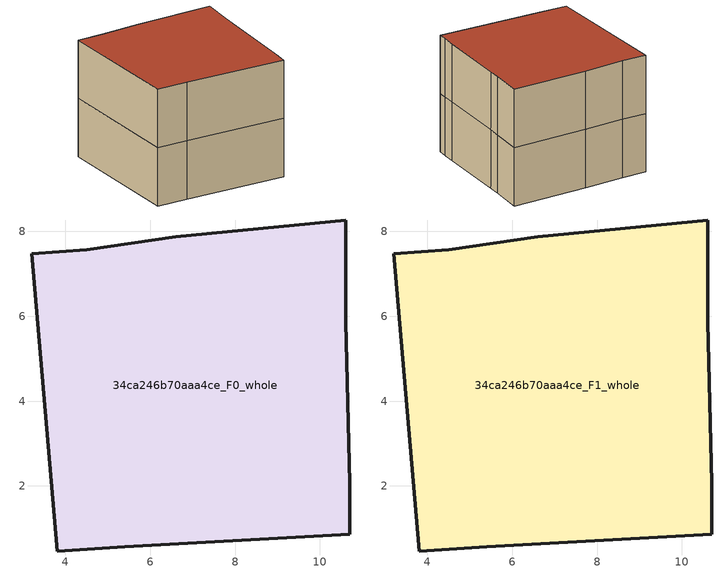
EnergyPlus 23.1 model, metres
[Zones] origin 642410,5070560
34ca246b70aaa4ce_F0_whole
 floor ground (EU_floor_Construction): 10.61,8.27 10.61,6.57 10.61,5.87 10.71,2.06 10.71,1.36 10.71,0.86 5.4,0.56 3.8,0.47 3.2,7.47 4.51,7.57 6.61,7.87 z0
 wall outside (EU_wall_Construction): 3.2,7.47 3.8,0.47 5.4,0.56 10.71,0.86 10.71,1.36 10.71,2.06 10.61,5.87 10.61,6.57 10.61,8.27 6.61,7.87 4.51,7.57 3.2,7.47 z0:3
34ca246b70aaa4ce_F1_whole
 floor to 34ca246b70aaa4ce_F0_whole (EU_floor_Construction): 10.61,8.27 10.61,6.57 10.61,5.87 10.71,2.06 10.71,1.36 10.71,0.86 5.4,0.56 3.8,0.47 3.2,7.47 4.51,7.57 6.61,7.87 z3
 wall outside (EU_wall_Construction): 3.2,7.47 3.8,0.47 5.4,0.56 10.71,0.86 10.71,1.36 10.71,2.06 10.61,5.87 10.61,6.57 10.61,8.27 6.61,7.87 4.51,7.57 3.2,7.47 z3:6
 roof outside (EU_roof_Construction): 10.71,0.86 10.71,1.36 10.71,2.06 10.61,5.87 10.61,6.57 10.61,8.27 6.61,7.87 4.51,7.57 3.2,7.47 3.8,0.47 5.4,0.56 z6
[Building]
EU S2 Campaign: North Axis=0; Terrain=City; Solar Distribution=FullExterior
[Site:Location]
Lyon-Bron: Latitude=45.75; Longitude=5; Time Zone=1; Elevation=198
[SizingPeriod:WeatherFileDays]
AnnualSizingPeriod: Begin Month=1; Begin Day of Month=1; End Month=12; End Day of Month=31; Day of Week for Start Day=Monday; Use Weather File Daylight Saving Period=No; Use Weather File Rain and Snow Indicators=No
[MATERIAL]
EU_InternalMass_Material: Roughness=MediumRough; Thickness=0.1; Conductivity=1; Density=1800; Specific Heat=900; Thermal Absorptance=0.9; Solar Absorptance=0.7; Visible Absorptance=0.7
[MATERIAL:NOMASS] Roughness=MediumRough; Thermal Absorptance=0.9; Solar Absorptance=0.7; Visible Absorptance=0.7
Name | Thermal Resistance
EU_wall_NoMass | 0.503714
EU_roof_NoMass | 0.959371
EU_floor_NoMass | 0.347222
[CONSTRUCTION]
EU_wall_Construction: EU_wall_NoMass
EU_roof_Construction: EU_roof_NoMass
EU_floor_Construction: EU_floor_NoMass
EU_InternalMass_Construction: EU_InternalMass_Material
[ZONE] Type=1; Multiplier=1; Ceiling Height=autocalculate; Floor Area=autocalculate; Part of Total Floor Area=Yes
Name | Volume
34ca246b70aaa4ce_F0_whole | 155.123
34ca246b70aaa4ce_F1_whole | 155.126
[INTERNALMASS] Construction=EU_InternalMass_Construction; Surface Area=51.7084
Name | Zone or ZoneList
34ca246b70aaa4ce_F0_whole_EU_InternalMass | 34ca246b70aaa4ce_F0_whole
34ca246b70aaa4ce_F1_whole_EU_InternalMass | 34ca246b70aaa4ce_F1_whole
[OTHEREQUIPMENT] Fuel Type=Electricity; Design Level Calculation Method=Watts/Area; Power per Zone Floor Area=1; Fraction Latent=0; Fraction Radiant=0; Fraction Lost=0; Carbon Dioxide Generation Rate=0; EndUse Subcategory=EU_Step8_InternalGains
Name | Zone or ZoneList or Space or SpaceList | Schedule
EU_Step8_InternalGain_34ca246b70aaa4ce_F0_whole_f000 | 34ca246b70aaa4ce_F0_whole | EU_Step8_GainSchedule_34ca246b70aaa4ce_F0_whole_f000
EU_Step8_InternalGain_34ca246b70aaa4ce_F1_whole_f000 | 34ca246b70aaa4ce_F1_whole | EU_Step8_GainSchedule_34ca246b70aaa4ce_F1_whole_f000
[ZONEVENTILATION:DESIGNFLOWRATE] Schedule=EU_AlwaysOn; Design Flow Rate Calculation Method=AirChanges/Hour; Air Changes per Hour=0.64; Ventilation Type=Natural; Fan Pressure Rise=0; Fan Total Efficiency=1; Constant Term Coefficient=1; Temperature Term Coefficient=0; Velocity Term Coefficient=0; Velocity Squared Term Coefficient=0; Minimum Indoor Temperature=-100; Maximum Indoor Temperature=100; Delta Temperature=-100; Minimum Outdoor Temperature=-100; Maximum Outdoor Temperature=100; Maximum Wind Speed=40
Name | Zone or ZoneList or Space or SpaceList
EU_ConstantAir_34ca246b70aaa4ce_F0_whole | 34ca246b70aaa4ce_F0_whole
EU_ConstantAir_34ca246b70aaa4ce_F1_whole | 34ca246b70aaa4ce_F1_whole
[HVACTEMPLATE:THERMOSTAT] Constant Heating Setpoint=20; Constant Cooling Setpoint=50
EU_HeatOnly_34ca246b70aaa4ce_F0_whole; EU_HeatOnly_34ca246b70aaa4ce_F1_whole
[HVACTEMPLATE:ZONE:IDEALLOADSAIRSYSTEM] System Availability Schedule=EU_AlwaysOn; Maximum Heating Supply Air Temperature=50; Minimum Cooling Supply Air Temperature=13; Maximum Heating Supply Air Humidity Ratio=0.0156; Minimum Cooling Supply Air Humidity Ratio=0.0077; Heating Limit=NoLimit; Cooling Limit=NoLimit; Heating Availability Schedule=EU_AlwaysOn; Cooling Availability Schedule=EU_CoolingOff; Dehumidification Control Type=ConstantSensibleHeatRatio; Cooling Sensible Heat Ratio=0.7; Dehumidification Setpoint=60; Humidification Control Type=None; Humidification Setpoint=30; Outdoor Air Method=None; Outdoor Air Flow Rate per Person=0.00944; Outdoor Air Flow Rate per Zone Floor Area=0; Outdoor Air Flow Rate per Zone=0; Demand Controlled Ventilation Type=None; Outdoor Air Economizer Type=NoEconomizer; Heat Recovery Type=None; Sensible Heat Recovery Effectiveness=0.7; Latent Heat Recovery Effectiveness=0.65
Name | Template Thermostat
34ca246b70aaa4ce_F0_whole | EU_HeatOnly_34ca246b70aaa4ce_F0_whole
34ca246b70aaa4ce_F1_whole | EU_HeatOnly_34ca246b70aaa4ce_F1_whole
[SIZING:ZONE] Zone Cooling Design Supply Air Temperature Input Method=SupplyAirTemperature; Zone Cooling Design Supply Air Temperature=13; Zone Heating Design Supply Air Temperature Input Method=SupplyAirTemperature; Zone Heating Design Supply Air Temperature=50; Zone Cooling Design Supply Air Humidity Ratio=0.008; Zone Heating Design Supply Air Humidity Ratio=0.008; Cooling Design Air Flow Method=DesignDay; Cooling Design Air Flow Rate=0; Cooling Minimum Air Flow per Zone Floor Area=0.000762; Cooling Minimum Air Flow=0; Cooling Minimum Air Flow Fraction=0.2; Heating Design Air Flow Method=DesignDay; Heating Design Air Flow Rate=0; Heating Maximum Air Flow per Zone Floor Area=0.002032; Heating Maximum Air Flow=0.141576; Heating Maximum Air Flow Fraction=0.3; Account for Dedicated Outdoor Air System=No; Dedicated Outdoor Air System Control Strategy=NeutralSupplyAir; Dedicated Outdoor Air Low Setpoint Temperature for Design=autosize; Dedicated Outdoor Air High Setpoint Temperature for Design=autosize; Zone Load Sizing Method=Sensible Load Only No Latent Load; Zone Latent Cooling Design Supply Air Humidity Ratio Input Method=HumidityRatioDifference; Zone Cooling Design Supply Air Humidity Ratio Difference=0.005; Zone Latent Heating Design Supply Air Humidity Ratio Input Method=HumidityRatioDifference; Zone Humidification Design Supply Air Humidity Ratio Difference=0.005
34ca246b70aaa4ce_F0_whole; 34ca246b70aaa4ce_F1_whole
[SCHEDULE:CONSTANT]
Name | Hourly Value
EU_AlwaysOn | 1
EU_CoolingOff | 0
[SCHEDULE:FILE] Column Number=1; Rows to Skip at Top=0; Number of Hours of Data=8760; Column Separator=Comma; Interpolate to Timestep=No; Minutes per Item=60; Adjust Schedule for Daylight Savings=Yes
Name | File
EU_Step8_GainSchedule_34ca246b70aaa4ce_F0_whole_f000 | C:\Users\o_iseri\Desktop\OpenUBEM\openubem\outputs\eu_evidence\EU-11\FR-LYO-HAUTCOEURPENTES\idfs\34ca246b70aaa4ce\34ca246b70aaa4ce_F0_whole_f000_gain.csv
EU_Step8_GainSchedule_34ca246b70aaa4ce_F1_whole_f000 | C:\Users\o_iseri\Desktop\OpenUBEM\openubem\outputs\eu_evidence\EU-11\FR-LYO-HAUTCOEURPENTES\idfs\34ca246b70aaa4ce\34ca246b70aaa4ce_F1_whole_f000_gain.csv
